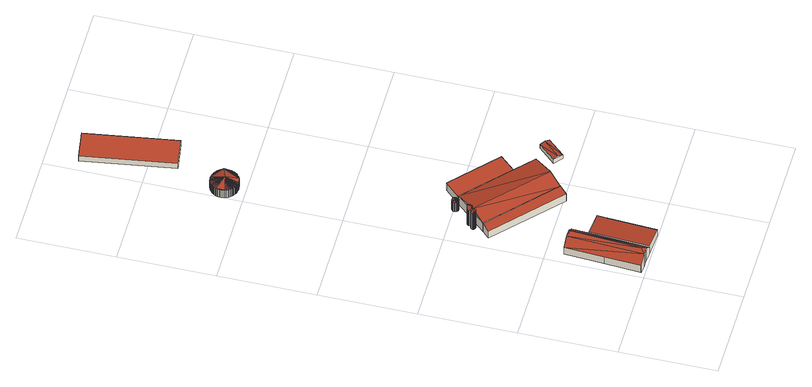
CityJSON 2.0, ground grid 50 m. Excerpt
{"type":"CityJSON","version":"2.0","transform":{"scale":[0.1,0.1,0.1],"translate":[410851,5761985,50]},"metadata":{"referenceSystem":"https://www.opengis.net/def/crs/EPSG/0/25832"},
"CityObjects":{
"building1":{"type":"Building","attributes":{"Gemeindeschluessel":"05515000","Geometrietyp2DReferenz":"3000","function":"31001_2700","roofType":"3300","measuredHeight":10.43},"geometry":[{"type":"Solid","lod":"2","boundaries":[[[[0,1,2,3]],[[4,5,1,0]],[[6,7,5,4]],[[8,9,7,6]],[[10,11,9,8]],[[12,13,11,10]],[[14,15,13,12]],[[16,17,15,14]],[[18,19,17,16]],[[20,21,19,18]],[[22,23,21,20]],[[24,25,23,22]],[[3,2,25,24]],[[18,16,26,20]],[[6,4,27,8]],[[12,10,8,14]],[[8,27,14]],[[16,14,27]],[[27,26,16]],[[26,27,4]],[[26,4,20]],[[4,0,20]],[[3,24,22,20,0]],[[1,5,7,9,11,13,15,17,19,21,23,25,2]]]],"semantics":{"surfaces":[{"type":"WallSurface"},{"type":"RoofSurface"},{"type":"GroundSurface"}],"values":[[0,0,0,0,0,0,0,0,0,0,0,0,0,1,1,1,1,1,1,1,1,1,1,2]]}}]},
"building2":{"type":"Building","attributes":{"Gemeindeschluessel":"05515000","Geometrietyp2DReferenz":"3000","function":"31001_2700","roofType":"2100","measuredHeight":5.69},"geometry":[{"type":"Solid","lod":"2","boundaries":[[[[28,29,30,31]],[[32,33,29,28]],[[34,15,33,32]],[[35,13,15,34]],[[36,37,13,35]],[[38,39,37,36]],[[40,41,39,38]],[[31,30,41,40]],[[38,36,35,34,32,28,31,40]],[[29,33,15,13,37,39,41,30]]]],"semantics":{"surfaces":[{"type":"WallSurface"},{"type":"RoofSurface"},{"type":"GroundSurface"}],"values":[[0,0,0,0,0,0,0,0,1,2]]}}]},
"building3":{"type":"Building","attributes":{"Gemeindeschluessel":"05515000","Geometrietyp2DReferenz":"3000","function":"51003_1201","roofType":"5000","measuredHeight":12.57},"geometry":[{"type":"Solid","lod":"2","boundaries":[[[[42,43,44,45]],[[46,47,43,42]],[[48,49,47,46]],[[50,51,49,48]],[[52,53,51,50]],[[54,55,53,52]],[[56,57,55,54]],[[58,59,57,56]],[[60,61,59,58]],[[62,63,61,60]],[[64,65,63,62]],[[66,67,65,64]],[[68,69,67,66]],[[70,71,69,68]],[[72,73,71,70]],[[74,75,73,72]],[[76,77,75,74]],[[78,79,77,76]],[[80,81,79,78]],[[82,83,81,80]],[[84,85,83,82]],[[86,87,85,84]],[[88,89,87,86]],[[90,91,89,88]],[[92,93,91,90]],[[94,95,93,92]],[[96,97,95,94]],[[98,99,97,96]],[[100,101,99,98]],[[102,103,101,100]],[[104,105,103,102]],[[106,107,105,104]],[[108,109,107,106]],[[110,111,109,108]],[[112,113,111,110]],[[114,44,113,112]],[[45,44,114]],[[70,68,66,64,62,60,58,56,54,52,50,48,46,42,45,114,112,115,116]],[[86,84,82,80,78,76,74,72,116,115,110,108,106,104,102,100,98,96,94,92,90,88]],[[110,115,112]],[[70,116,72]],[[43,47,49,51,53,55,57,59,61,63,65,67,69,71,73,75,77,79,81,83,85,87,89,91,93,95,97,99,101,103,105,107,109,111,113,44]]]],"semantics":{"surfaces":[{"type":"WallSurface"},{"type":"RoofSurface"},{"type":"GroundSurface"}],"values":[[0,0,0,0,0,0,0,0,0,0,0,0,0,0,0,0,0,0,0,0,0,0,0,0,0,0,0,0,0,0,0,0,0,0,0,0,0,1,1,0,0,2]]}}]},
"building4":{"type":"Building","attributes":{"Gemeindeschluessel":"05515000","Geometrietyp2DReferenz":"3000","function":"51003_1201","roofType":"5000","measuredHeight":12.81},"geometry":[{"type":"Solid","lod":"2","boundaries":[[[[117,118,119,120]],[[121,122,118,117]],[[123,124,122,121]],[[125,126,124,123]],[[127,128,126,125]],[[129,130,128,127]],[[131,132,130,129]],[[133,134,132,131]],[[135,136,134,133]],[[137,138,136,135]],[[139,140,138,137]],[[141,142,140,139]],[[143,144,142,141]],[[145,146,144,143]],[[147,148,146,145]],[[149,150,148,147]],[[151,152,150,149]],[[153,154,152,151]],[[155,156,154,153]],[[157,158,156,155]],[[159,160,158,157]],[[161,162,160,159]],[[163,164,162,161]],[[165,166,164,163]],[[167,168,166,165]],[[169,170,168,167]],[[171,172,170,169]],[[173,174,172,171]],[[175,176,174,173]],[[177,178,176,175]],[[179,180,178,177]],[[181,182,180,179]],[[183,184,182,181]],[[185,186,184,183]],[[187,188,186,185]],[[189,119,188,187]],[[120,119,189]],[[117,120,189,187,185,183,181,179,177,175,173,171,169,167,165,163,161,190,191]],[[135,133,131,129,127,125,123,121,191,190,159,157,155,153,151,149,147,145,143,141,139,137]],[[117,191,121]],[[159,190,161]],[[118,122,124,126,128,130,132,134,136,138,140,142,144,146,148,150,152,154,156,158,160,162,164,166,168,170,172,174,176,178,180,182,184,186,188,119]]]],"semantics":{"surfaces":[{"type":"WallSurface"},{"type":"RoofSurface"},{"type":"GroundSurface"}],"values":[[0,0,0,0,0,0,0,0,0,0,0,0,0,0,0,0,0,0,0,0,0,0,0,0,0,0,0,0,0,0,0,0,0,0,0,0,0,1,1,0,0,2]]}}]},
"building5":{"type":"Building","attributes":{"Gemeindeschluessel":"05515000","Geometrietyp2DReferenz":"3000","function":"51009_1610","roofType":"2100","measuredHeight":6.04},"geometry":[{"type":"Solid","lod":"2","boundaries":[[[[192,193,194,195]],[[196,197,193,192]],[[198,199,197,196]],[[195,194,199,198]],[[196,192,195,198]],[[193,197,199,194]]]],"semantics":{"surfaces":[{"type":"WallSurface"},{"type":"RoofSurface"},{"type":"GroundSurface"}],"values":[[0,0,0,0,1,2]]}}]},
"building6":{"type":"Building","attributes":{"Gemeindeschluessel":"05515000","Geometrietyp2DReferenz":"3000","function":"51003_1201","roofType":"5000","measuredHeight":6.73},"geometry":[{"type":"Solid","lod":"2","boundaries":[[[[200,201,202,203]],[[204,205,201,200]],[[206,207,205,204]],[[208,209,207,206]],[[210,211,209,208]],[[212,213,211,210]],[[214,215,213,212]],[[216,217,215,214]],[[218,219,217,216]],[[220,221,219,218]],[[222,223,221,220]],[[224,225,223,222]],[[226,227,225,224]],[[228,229,227,226]],[[230,231,229,228]],[[232,233,231,230]],[[234,235,233,232]],[[236,237,235,234]],[[238,239,237,236]],[[240,241,239,238]],[[242,243,241,240]],[[244,245,243,242]],[[246,247,245,244]],[[248,249,247,246]],[[250,251,249,248]],[[252,253,251,250]],[[254,255,253,252]],[[256,257,255,254]],[[258,259,257,256]],[[260,261,259,258]],[[262,263,261,260]],[[264,265,263,262]],[[266,267,265,264]],[[268,269,267,266]],[[270,271,269,268]],[[272,273,271,270]],[[274,275,273,272]],[[276,277,275,274]],[[278,279,277,276]],[[280,281,279,278]],[[282,283,281,280]],[[284,285,283,282]],[[203,202,285,284]],[[240,238,286]],[[240,286,287]],[[242,240,287]],[[244,242,287]],[[246,244,287]],[[248,246,287]],[[250,248,287]],[[252,250,287]],[[254,252,287]],[[256,254,287]],[[258,256,287]],[[260,258,287]],[[287,288,260]],[[222,220,218]],[[224,222,218]],[[224,218,216]],[[226,224,216]],[[226,216,214]],[[228,226,214]],[[228,214,212]],[[230,228,212]],[[230,212,210]],[[232,230,210]],[[232,210,289]],[[234,232,289]],[[236,234,289]],[[286,236,289]],[[289,287,286]],[[289,208,206]],[[289,206,204]],[[289,204,200]],[[287,289,200]],[[287,200,203]],[[287,203,284]],[[287,284,282]],[[287,282,280]],[[287,280,278]],[[287,278,276]],[[287,276,274]],[[287,274,272]],[[287,272,270]],[[287,270,268]],[[288,287,268]],[[288,268,266]],[[262,288,266]],[[266,264,262]],[[236,286,238]],[[208,289,210]],[[260,288,262]],[[201,205,207,209,211,213,215,217,219,221,223,225,227,229,231,233,235,237,239,241,243,245,247,249,251,253,255,257,259,261,263,265,267,269,271,273,275,277,279,281,283,285,202]]]],"semantics":{"surfaces":[{"type":"WallSurface"},{"type":"RoofSurface"},{"type":"GroundSurface"}],"values":[[0,0,0,0,0,0,0,0,0,0,0,0,0,0,0,0,0,0,0,0,0,0,0,0,0,0,0,0,0,0,0,0,0,0,0,0,0,0,0,0,0,0,0,1,1,1,1,1,1,1,1,1,1,1,1,1,1,1,1,1,1,1,1,1,1,1,1,1,1,1,1,1,1,1,1,1,1,1,1,1,1,1,1,1,1,1,1,1,1,0,0,0,2]]}}]},
"building7":{"type":"Building","attributes":{"Gemeindeschluessel":"05515000","Geometrietyp2DReferenz":"3000","function":"31001_2700","roofType":"3100","measuredHeight":8.26},"geometry":[{"type":"Solid","lod":"2","boundaries":[[[[290,291,292,293]],[[294,197,291,290]],[[295,193,197,294]],[[293,292,193,295]],[[290,296,294]],[[295,297,293]],[[296,290,293]],[[293,297,296]],[[294,296,297]],[[297,295,294]],[[291,197,193,292]]]],"semantics":{"surfaces":[{"type":"WallSurface"},{"type":"RoofSurface"},{"type":"GroundSurface"}],"values":[[0,0,0,0,0,0,1,1,1,1,2]]}}]},
"building8":{"type":"Building","attributes":{"Gemeindeschluessel":"05515000","Geometrietyp2DReferenz":"3000","function":"51003_1201","roofType":"1000","measuredHeight":5.05},"geometry":[{"type":"Solid","lod":"2","boundaries":[[[[298,299,300,301]],[[302,303,299,298]],[[304,305,303,302]],[[301,300,305,304]],[[302,298,301,304]],[[299,303,305,300]]]],"semantics":{"surfaces":[{"type":"WallSurface"},{"type":"RoofSurface"},{"type":"GroundSurface"}],"values":[[0,0,0,0,1,2]]}}]},
"building9":{"type":"Building","attributes":{"Gemeindeschluessel":"05515000","Geometrietyp2DReferenz":"3000","function":"51003_1201","roofType":"5000","measuredHeight":7.38},"geometry":[{"type":"Solid","lod":"2","boundaries":[[[[306,307,308,309]],[[310,311,307,306]],[[312,313,311,310]],[[314,315,313,312]],[[316,317,315,314]],[[318,319,317,316]],[[320,321,319,318]],[[322,323,321,320]],[[324,325,323,322]],[[326,327,325,324]],[[328,329,327,326]],[[330,331,329,328]],[[332,333,331,330]],[[334,335,333,332]],[[336,337,335,334]],[[338,339,337,336]],[[340,341,339,338]],[[342,343,341,340]],[[344,345,343,342]],[[346,347,345,344]],[[348,349,347,346]],[[350,351,349,348]],[[352,353,351,350]],[[354,355,353,352]],[[356,357,355,354]],[[358,359,357,356]],[[360,361,359,358]],[[362,363,361,360]],[[364,365,363,362]],[[366,367,365,364]],[[368,369,367,366]],[[370,371,369,368]],[[372,373,371,370]],[[374,375,373,372]],[[376,377,375,374]],[[378,379,377,376]],[[380,381,379,378]],[[382,383,381,380]],[[384,385,383,382]],[[386,387,385,384]],[[388,389,387,386]],[[390,391,389,388]],[[392,393,391,390]],[[394,395,393,392]],[[396,397,395,394]],[[398,399,397,396]],[[400,401,399,398]],[[402,403,401,400]],[[404,405,403,402]],[[406,407,405,404]],[[408,409,407,406]],[[410,411,409,408]],[[412,413,411,410]],[[414,415,413,412]],[[416,417,415,414]],[[418,419,417,416]],[[420,421,419,418]],[[422,423,421,420]],[[424,425,423,422]],[[426,427,425,424]],[[428,429,427,426]],[[430,431,429,428]],[[432,433,431,430]],[[434,435,433,432]],[[436,437,435,434]],[[438,439,437,436]],[[440,441,439,438]],[[442,443,441,440]],[[444,445,443,442]],[[446,447,445,444]],[[448,449,447,446]],[[450,451,449,448]],[[452,453,451,450]],[[454,455,453,452]],[[456,457,455,454]],[[458,459,457,456]],[[460,461,459,458]],[[462,463,461,460]],[[464,465,463,462]],[[466,467,465,464]],[[468,469,467,466]],[[470,471,469,468]],[[472,473,471,470]],[[474,475,473,472]],[[476,477,475,474]],[[478,479,477,476]],[[480,481,479,478]],[[482,483,481,480]],[[484,485,483,482]],[[486,487,485,484]],[[488,489,487,486]],[[490,491,489,488]],[[492,493,491,490]],[[494,495,493,492]],[[496,497,495,494]],[[498,499,497,496]],[[500,501,499,498]],[[502,503,501,500]],[[504,505,503,502]],[[309,308,505,504]],[[506,507,350]],[[506,350,348]],[[506,348,346]],[[506,346,344]],[[506,344,342]],[[506,342,340]],[[506,340,338]],[[506,338,336]],[[506,336,334]],[[506,334,332]],[[506,332,330]],[[506,330,328]],[[506,328,326]],[[506,326,324]],[[506,324,322]],[[506,322,320]],[[508,506,320]],[[508,320,318]],[[500,508,318]],[[500,318,316]],[[502,500,316]],[[502,316,314]],[[504,502,314]],[[504,314,312]],[[309,504,312]],[[309,312,310]],[[310,306,309]],[[509,398,396]],[[509,396,394]],[[509,394,392]],[[509,392,390]],[[509,390,388]],[[509,388,386]],[[509,386,384]],[[509,384,382]],[[509,382,380]],[[509,380,378]],[[509,378,376]],[[509,376,374]],[[509,374,372]],[[509,372,370]],[[509,370,368]],[[509,368,366]],[[509,366,364]],[[509,364,362]],[[509,362,360]],[[506,509,360]],[[506,360,358]],[[506,358,356]],[[506,356,354]],[[506,354,352]],[[352,507,506]],[[410,408,406]],[[412,410,406]],[[412,406,404]],[[414,412,404]],[[414,404,402]],[[416,414,402]],[[416,402,400]],[[416,400,509]],[[418,416,509]],[[420,418,509]],[[422,420,509]],[[424,422,509]],[[426,424,509]],[[428,426,509]],[[430,428,509]],[[432,430,509]],[[434,432,509]],[[436,434,509]],[[438,436,509]],[[440,438,509]],[[442,440,509]],[[444,442,509]],[[446,444,509]],[[448,446,509]],[[450,448,509]],[[510,450,509]],[[509,506,510]],[[454,452,510]],[[456,454,510]],[[458,456,510]],[[458,510,506]],[[460,458,506]],[[462,460,506]],[[464,462,506]],[[466,464,506]],[[468,466,506]],[[470,468,506]],[[472,470,506]],[[474,472,506]],[[476,474,506]],[[478,476,506]],[[480,478,506]],[[482,480,506]],[[484,482,506]],[[486,484,506]],[[488,486,506]],[[490,488,506]],[[492,490,506]],[[494,492,506]],[[496,494,506]],[[498,496,506]],[[506,508,498]],[[450,510,452]],[[498,508,500]],[[350,507,352]],[[398,509,400]],[[307,311,313,315,317,319,321,323,325,327,329,331,333,335,337,339,341,343,345,347,349,351,353,355,357,359,361,363,365,367,369,371,373,375,377,379,381,383,385,387,389,391,393,395,397,399,401,403,405,407,409,411,413,415,417,419,421,423,425,427,429,431,433,435,437,439,441,443,445,447,449,451,453,455,457,459,461,463,465,467,469,471,473,475,477,479,481,483,485,487,489,491,493,495,497,499,501,503,505,308]]]],"semantics":{"surfaces":[{"type":"WallSurface"},{"type":"RoofSurface"},{"type":"GroundSurface"}],"values":[[0,0,0,0,0,0,0,0,0,0,0,0,0,0,0,0,0,0,0,0,0,0,0,0,0,0,0,0,0,0,0,0,0,0,0,0,0,0,0,0,0,0,0,0,0,0,0,0,0,0,0,0,0,0,0,0,0,0,0,0,0,0,0,0,0,0,0,0,0,0,0,0,0,0,0,0,0,0,0,0,0,0,0,0,0,0,0,0,0,0,0,0,0,0,0,0,0,0,0,0,1,1,1,1,1,1,1,1,1,1,1,1,1,1,1,1,1,1,1,1,1,1,1,1,1,1,1,1,1,1,1,1,1,1,1,1,1,1,1,1,1,1,1,1,1,1,1,1,1,1,1,1,1,1,1,1,1,1,1,1,1,1,1,1,1,1,1,1,1,1,1,1,1,1,1,1,1,1,1,1,1,1,1,1,1,1,1,1,1,1,1,1,1,1,1,1,1,1,1,1,1,1,1,1,0,0,0,0,2]]}}]},
"building10":{"type":"Building","attributes":{"Gemeindeschluessel":"05515000","Geometrietyp2DReferenz":"3000","function":"31001_2700","roofType":"3100","measuredHeight":3.63},"geometry":[{"type":"Solid","lod":"2","boundaries":[[[[511,512,513,514]],[[515,516,512,511]],[[517,518,516,515]],[[514,513,518,517]],[[511,519,515]],[[517,520,514]],[[520,519,511]],[[511,514,520]],[[517,515,519]],[[519,520,517]],[[512,516,518,513]]]],"semantics":{"surfaces":[{"type":"WallSurface"},{"type":"RoofSurface"},{"type":"GroundSurface"}],"values":[[0,0,0,0,0,0,1,1,1,1,2]]}}]},
"building11":{"type":"Building","attributes":{"Gemeindeschluessel":"05515000","Geometrietyp2DReferenz":"3000","function":"31001_2700","roofType":"1000","measuredHeight":3.72},"address":[{"country":"Germany","locality":"Münster","thoroughfareNumber":"52","thoroughfareName":"Helweger Esch"}],"geometry":[{"type":"Solid","lod":"2","boundaries":[[[[521,522,523,524]],[[525,526,522,521]],[[527,528,526,525]],[[524,523,528,527]],[[525,521,524,527]],[[522,526,528,523]]]],"semantics":{"surfaces":[{"type":"WallSurface"},{"type":"RoofSurface"},{"type":"GroundSurface"}],"values":[[0,0,0,0,1,2]]}}]}
},
"vertices":[
[52,414,61],[52,414,13],[40,211,13],[40,211,61],[95,411,99],[95,411,13],[102,411,99],[102,411,13],[136,409,99],[136,409,13],[178,407,61],[178,407,13],[173,319,61],[173,319,13],[155,13,61],[155,13,13],[112,16,100],[112,16,13],[96,17,100],[96,17,13],[73,18,100],[73,18,13],[29,21,61],[29,21,13],[29,24,61],[29,24,13],[93,36,117],[114,394,117],
[281,9,55],[281,9,13],[295,258,13],[295,258,55],[281,6,55],[281,6,13],[155,13,70],[173,319,70],[300,312,54],[300,312,13],[296,260,54],[296,260,13],[296,258,54],[296,258,13],
[103,875,129],[103,875,10],[104,874,10],[104,874,131],[102,877,127],[102,877,10],[102,879,124],[102,879,10],[102,881,122],[102,881,10],[102,883,120],[102,883,10],[103,886,118],[103,886,10],[104,888,117],[104,888,10],[106,890,117],[106,890,10],[109,892,118],[109,892,10],[111,893,120],[111,893,10],[114,893,123],[114,893,10],[117,893,126],[117,893,10],[119,893,130],[119,893,10],[121,892,133],[121,892,10],[123,891,135],[123,891,10],[125,890,134],[125,890,10],[126,888,133],[126,888,10],[126,887,132],[126,887,10],[127,886,131],[127,886,10],[128,884,130],[128,884,10],[128,882,129],[128,882,10],[128,880,129],[128,880,10],[128,878,128],[128,878,10],[127,875,127],[127,875,10],[126,873,127],[126,873,10],[124,871,127],[124,871,10],[122,869,127],[122,869,10],[119,868,128],[119,868,10],[116,867,129],[116,867,10],[114,867,130],[114,867,10],[111,868,131],[111,868,10],[109,869,133],[109,869,10],[107,870,134],[107,870,10],[106,871,135],[106,871,10],[105,873,134],[105,873,10],[104,874,132],[105,872,135],[122,891,135],
[138,917,135],[138,917,9],[136,917,9],[136,917,132],[139,917,137],[139,917,9],[141,916,136],[141,916,9],[143,915,134],[143,915,9],[145,914,133],[145,914,9],[147,912,132],[147,912,9],[148,909,130],[148,909,9],[149,907,129],[149,907,9],[149,904,128],[149,904,9],[149,901,128],[149,901,9],[148,898,128],[148,898,9],[146,896,128],[146,896,9],[145,894,129],[145,894,9],[143,893,130],[143,893,9],[141,892,131],[141,892,9],[139,891,132],[139,891,9],[138,891,133],[138,891,9],[136,891,134],[136,891,9],[134,891,135],[134,891,9],[133,891,136],[133,891,9],[131,892,137],[131,892,9],[129,893,134],[129,893,9],[127,894,129],[127,894,9],[126,896,125],[126,896,9],[124,898,120],[124,898,9],[123,901,116],[123,901,9],[123,904,114],[123,904,9],[123,907,112],[123,907,9],[124,909,112],[124,909,9],[125,912,114],[125,912,9],[127,914,116],[127,914,9],[129,915,119],[129,915,9],[131,916,122],[131,916,9],[133,917,125],[133,917,9],[134,917,128],[134,917,9],[136,917,131],[131,892,138],[139,917,138],
[101,829,69],[101,829,9],[67,792,9],[67,792,57],[430,528,69],[430,528,9],[396,490,57],[396,490,9],
[213,1013,71],[213,1013,9],[212,1013,9],[212,1013,71],[215,1012,71],[215,1012,9],[217,1012,71],[217,1012,9],[220,1011,71],[220,1011,9],[222,1009,71],[222,1009,9],[224,1007,71],[224,1007,9],[226,1005,71],[226,1005,9],[227,1002,71],[227,1002,9],[229,999,71],[229,999,9],[229,996,71],[229,996,9],[229,993,71],[229,993,9],[228,989,71],[228,989,9],[227,986,71],[227,986,9],[225,984,71],[225,984,9],[223,982,71],[223,982,9],[221,980,71],[221,980,9],[219,978,71],[219,978,9],[217,978,71],[217,978,9],[215,977,71],[215,977,9],[213,977,71],[213,977,9],[211,977,71],[211,977,9],[209,977,71],[209,977,9],[207,977,71],[207,977,9],[205,978,71],[205,978,9],[203,978,71],[203,978,9],[201,980,71],[201,980,9],[199,982,71],[199,982,9],[197,984,71],[197,984,9],[195,986,71],[195,986,9],[194,989,71],[194,989,9],[193,993,71],[193,993,9],[193,996,71],[193,996,9],[194,999,71],[194,999,9],[195,1002,71],[195,1002,9],[196,1005,71],[196,1005,9],[198,1007,71],[198,1007,9],[200,1009,71],[200,1009,9],[203,1011,71],[203,1011,9],[205,1012,71],[205,1012,9],[207,1012,71],[207,1012,9],[209,1013,71],[209,1013,9],[211,1013,71],[211,1013,9],[216,977,71],[212,995,77],[194,990,71],[221,1010,77],
[576,687,65],[576,687,9],[247,988,9],[247,988,65],[430,528,65],[101,829,65],[491,594,91],[162,895,91],
[555,854,58],[555,854,7],[323,1067,7],[323,1067,58],[482,773,58],[482,773,7],[247,988,58],[247,988,7],
[3,2109,60],[3,2109,9],[3,2105,9],[3,2105,60],[3,2114,60],[3,2114,9],[4,2119,60],[4,2119,9],[4,2124,60],[4,2124,9],[5,2128,60],[5,2128,9],[7,2133,60],[7,2133,9],[8,2137,60],[8,2137,9],[9,2140,60],[9,2140,9],[11,2144,60],[11,2144,9],[13,2147,60],[13,2147,9],[15,2150,60],[15,2150,9],[17,2153,60],[17,2153,9],[19,2156,60],[19,2156,9],[21,2159,60],[21,2159,9],[24,2162,60],[24,2162,9],[27,2164,60],[27,2164,9],[30,2167,60],[30,2167,9],[34,2170,60],[34,2170,9],[38,2173,60],[38,2173,9],[42,2175,60],[42,2175,9],[47,2177,60],[47,2177,9],[50,2179,60],[50,2179,9],[53,2179,60],[53,2179,9],[59,2180,60],[59,2180,9],[64,2181,60],[64,2181,9],[70,2181,60],[70,2181,9],[75,2181,60],[75,2181,9],[80,2180,60],[80,2180,9],[85,2179,60],[85,2179,9],[89,2178,60],[89,2178,9],[93,2177,60],[93,2177,9],[97,2175,60],[97,2175,9],[101,2174,60],[101,2174,9],[104,2172,60],[104,2172,9],[107,2170,60],[107,2170,9],[110,2168,60],[110,2168,9],[113,2166,60],[113,2166,9],[116,2164,60],[116,2164,9],[119,2161,60],[119,2161,9],[122,2159,60],[122,2159,9],[124,2155,60],[124,2155,9],[127,2152,60],[127,2152,9],[130,2148,60],[130,2148,9],[132,2144,60],[132,2144,9],[134,2140,60],[134,2140,9],[136,2135,60],[136,2135,9],[138,2130,60],[138,2130,9],[140,2124,60],[140,2124,9],[141,2119,60],[141,2119,9],[141,2116,60],[141,2116,9],[141,2112,60],[141,2112,9],[141,2107,60],[141,2107,9],[141,2102,60],[141,2102,9],[140,2097,60],[140,2097,9],[139,2092,60],[139,2092,9],[138,2088,60],[138,2088,9],[137,2084,60],[137,2084,9],[135,2080,60],[135,2080,9],[134,2077,60],[134,2077,9],[132,2074,60],[132,2074,9],[130,2071,60],[130,2071,9],[128,2068,60],[128,2068,9],[126,2065,60],[126,2065,9],[124,2062,60],[124,2062,9],[121,2059,60],[121,2059,9],[118,2056,60],[118,2056,9],[115,2053,60],[115,2053,9],[111,2051,60],[111,2051,9],[107,2048,60],[107,2048,9],[103,2045,60],[103,2045,9],[98,2043,60],[98,2043,9],[94,2042,60],[94,2042,9],[91,2041,60],[91,2041,9],[85,2040,60],[85,2040,9],[80,2039,60],[80,2039,9],[74,2039,60],[74,2039,9],[69,2039,60],[69,2039,9],[64,2040,60],[64,2040,9],[59,2041,60],[59,2041,9],[55,2042,60],[55,2042,9],[51,2043,60],[51,2043,9],[47,2045,60],[47,2045,9],[43,2047,60],[43,2047,9],[40,2048,60],[40,2048,9],[37,2050,60],[37,2050,9],[34,2052,60],[34,2052,9],[31,2054,60],[31,2054,9],[28,2057,60],[28,2057,9],[25,2059,60],[25,2059,9],[23,2062,60],[23,2062,9],[20,2065,60],[20,2065,9],[17,2069,60],[17,2069,9],[15,2072,60],[15,2072,9],[12,2076,60],[12,2076,9],[10,2081,60],[10,2081,9],[8,2086,60],[8,2086,9],[6,2091,60],[6,2091,9],[5,2096,60],[5,2096,9],[4,2102,60],[4,2102,9],[73,2109,83],[51,2179,63],[7,2090,64],[138,2130,66],[94,2042,65],
[700,698,33],[700,698,7],[620,611,7],[620,611,33],[740,661,33],[740,661,7],[660,574,33],[660,574,7],[720,679,43],[640,593,43],
[207,2858,49],[207,2858,12],[59,2835,12],[59,2835,49],[279,2381,49],[279,2381,12],[131,2358,49],[131,2358,12]
]}
